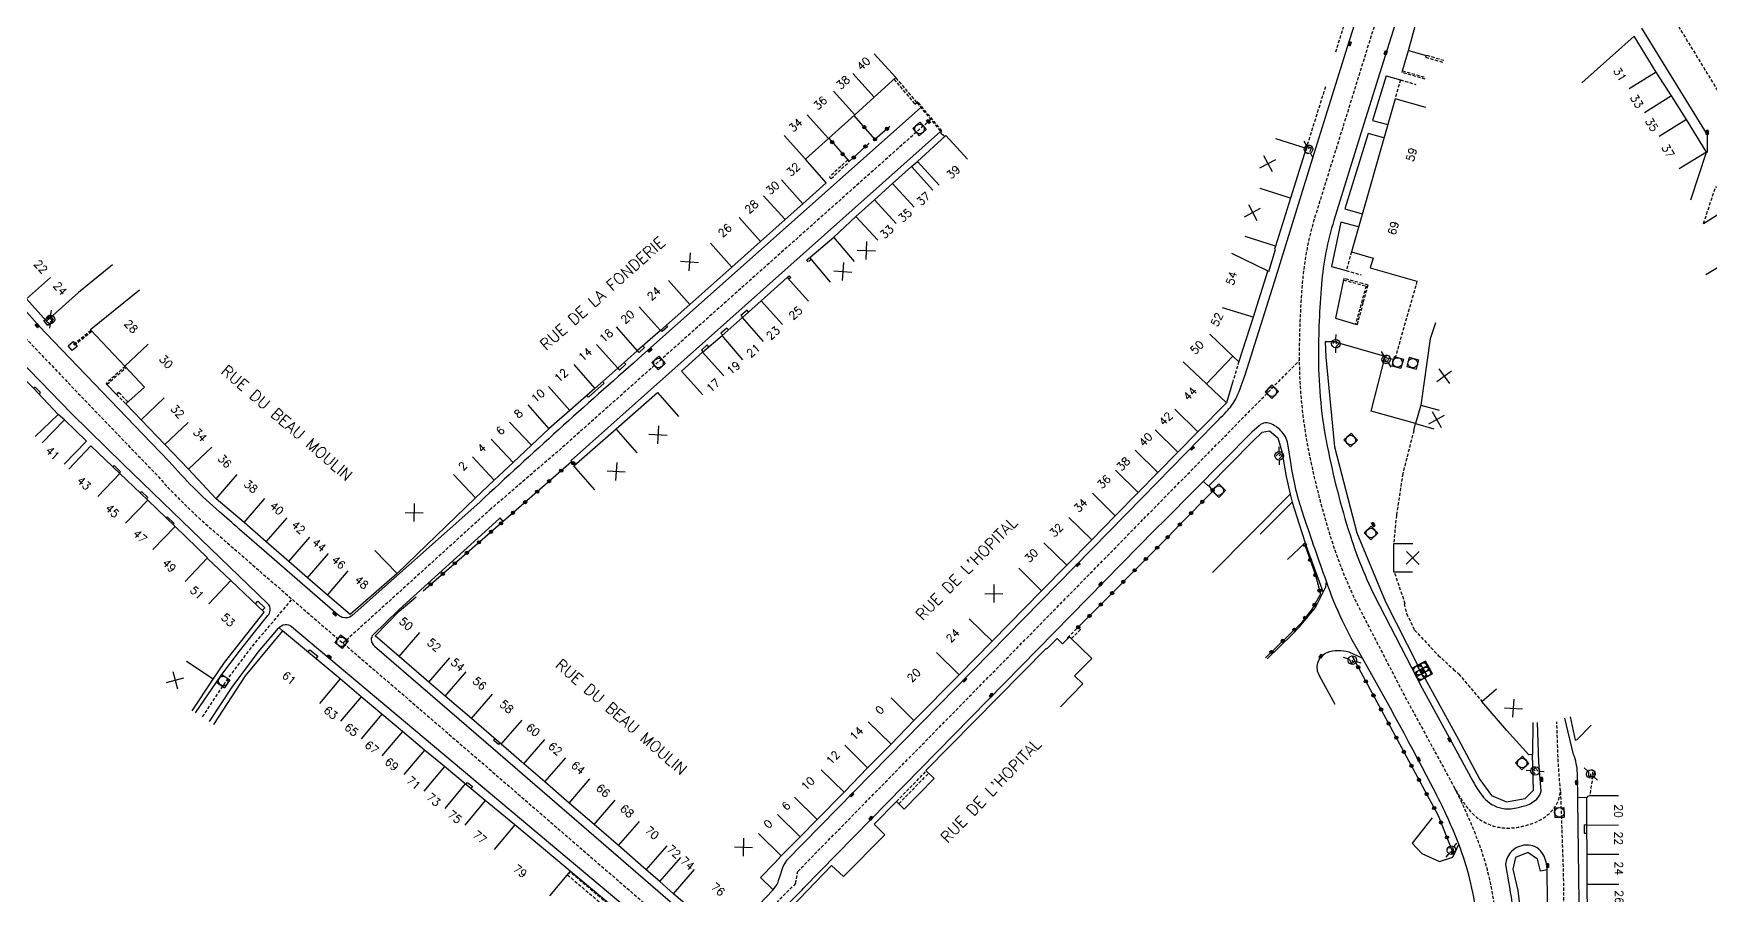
# Model space of a CAD drawing. Header units: millimetres. Extents: x 160000 to 161000, y 121000 to 122000.
# Drawn here: x 160486.1 to 160748, y 121128.2 to 121262.9 of the extents above; entities that cross this region are included whole.
import ezdxf
from ezdxf.enums import TextEntityAlignment as Align

# ---------------------------------------------------------------- set-up
doc = ezdxf.new("R2010")
doc.units = ezdxf.units.MM
doc.linetypes.add('DASHED', pattern=[0.75, 0.5, -0.25])
doc.layers.get('0').update_dxf_attribs({"linetype": 'CONTINUOUS'})
for name, color, linetype in [('W0001', 6, 'DASHED'), ('W0008', 7, 'CONTINUOUS'), ('W0100', 7, 'CONTINUOUS'), ('W0112', 1, 'DASHED'), ('W0322', 7, 'CONTINUOUS'), ('W0334', 7, 'CONTINUOUS'), ('W0400', 7, 'CONTINUOUS'), ('W0420', 7, 'CONTINUOUS'), ('W0471', 7, 'CONTINUOUS'), ('W0989', 7, 'CONTINUOUS'), ('W0991', 7, 'CONTINUOUS'), ('W1102', 7, 'CONTINUOUS')]:
    doc.layers.add(name, color=color, linetype=linetype)
doc.styles.get("Standard").update_dxf_attribs({"font": 'romans.shx', "width": 0.85})

# ---------------------------------------------------------------- blocks, each defined once
blk = doc.blocks.new('T400')
for p, q in [((-0.15, 0.3), (0.15, 0.3)), ((-0.15, -0.25), (-0.15, 0.3)), ((-0.15, 0.15), (0.15, 0.15)), ((-0.15, 0), (0.15, 0)), ((0.15, 0.3), (0.15, -0.25)), ((-0.15, -0.15), (0.15, -0.15)), ((-0.15, -0.25), (-0.15, -0.3)), ((-0.15, -0.3), (0.15, -0.3)), ((0.15, -0.3), (0.15, -0.25))]:
    blk.add_line(p, q)
blk = doc.blocks.new('T471')
for p, q in [((-0.333334, 0.333334), (-0.333334, -0.333334)), ((-0.333334, 0.333334), (0.333334, 0.333334)), ((-0.333334, 0), (0, 0)), ((0.500001, 0.500001), (1.000002, 1.000002)), ((-0.500001, -0.500001), (-1.000002, -1.000002)), ((-0.333334, -0.333334), (0.333334, -0.333334))]:
    blk.add_line(p, q)
blk.add_ellipse((0, 0), major_axis=(0.471405, 0.471405), ratio=1, start_param=5.4977871438, end_param=11.780972451)
blk = doc.blocks.new('T420')
for p, q in [((0.75, 0.75), (-0.75, 0.75)), ((-0.75, 0.75), (-0.75, -0.75)), ((0.75, 0.75), (0.75, -0.75)), ((0.75, -0.75), (-0.75, -0.75))]:
    blk.add_line(p, q)
blk.add_ellipse((0, 0), major_axis=(-0.53, 0.53), ratio=1, start_param=3.926991, end_param=10.210176)
blk = doc.blocks.new('t112o')
at = {"color": 0, "linetype": 'Continuous'}
for p, q in [((-0.5, 0.5), (0.5, 0.5)), ((-0.5, -0.5), (-0.5, 0.5)), ((0.5, 0.5), (0.5, -0.5)), ((0.5, -0.5), (-0.5, -0.5))]:
    blk.add_line(p, q, dxfattribs=at)
blk = doc.blocks.new('t322o')
at = {"color": 0, "linetype": 'Continuous'}
for radius in [0.25, 0.15]:
    blk.add_circle((0, 0), radius, dxfattribs=at)
blk = doc.blocks.new('t991o')
at = {"color": 0, "linetype": 'Continuous'}
for p, q in [((-1, 1), (1, -1)), ((-1, -1), (1, 1))]:
    blk.add_line(p, q, dxfattribs=at)

msp = doc.modelspace()

# ---------------------------------------------------------------- linework, layer by layer
at = {"layer": 'W0001'}
msp.add_line((160661.04, 121188.65), (160683.75, 121211.77), dxfattribs=at)
at = {"layer": 'W0001', "flags": 128}
for points in [[(160605.79, 121493.05), (160633.83, 121443.89), (160656.3, 121405.93), (160693.99, 121344.03), (160761.89, 121233.06)], [(160626.19, 121249.46), (160568.4, 121197.96), (160557.51, 121188.59)], [(160557.51, 121188.59), (160534.4, 121167.62)]]:
    msp.add_lwpolyline(points, dxfattribs=at)
for points in [[(160713.96, 121311.4), (160703.81, 121287.84), (160699.75, 121277.22), (160697.43, 121270.28), (160694.29, 121260.29), (160690.74, 121248.83), (160686.3, 121234.56, 0.054502), (160684.23, 121223.93, 0.021508), (160683.75, 121212.16, 0.048488), (160685.18, 121197.79, 0.027584), (160688.82, 121183.62, 0.044055), (160693.61, 121172.13), (160700.32, 121159.15), (160704.89, 121150.75), (160708.22, 121144.61, 0.046836), (160710.23, 121141.62, 0.172908), (160714.77, 121138.88, 0.097685), (160717.92, 121138.86, 0.022541), (160719.76, 121139.3, 0.11845), (160722.89, 121141.07, 0.182727), (160724.54, 121144.42), (160724.19, 121149.19), (160723.97, 121155.32)], [(160443.77, 121261.17), (160464.8, 121237.69), (160474.97, 121226.32), (160484.96, 121215.12), (160487.13, 121212.84), (160501.08, 121198.28), (160505.15, 121194.08, 0.033485), (160513.23, 121186, 0.000445), (160519.44, 121180.58), (160529.63, 121171.71), (160541.06, 121161.91), (160556.38, 121148.7), (160572.85, 121134.42), (160586.83, 121122.35), (160597.64, 121111.26), (160600.4, 121107.48, -0.085968), (160602.85, 121102.52, -0.007452), (160605.06, 121094.56, -0.093795), (160605.36, 121090.3), (160604.85, 121083.12), (160604.06, 121071.01), (160603.66, 121059), (160603.83, 121047.34), (160604.88, 121035.12), (160606.42, 121021.66), (160608.23, 121006.75, 0.050021), (160609.74, 121000, 0.145849)], [(160512.48, 121156.09), (160516.01, 121161.49), (160520.16, 121167.02), (160526.45, 121174.48, -0.180883)], [(160656.02, 121000, 0.064891), (160660.73, 121003.25), (160675.05, 121015.7), (160685.6, 121024.83, 0.082781), (160699.02, 121041.02, 0.034048), (160705.1, 121053.33, 0.034994), (160710.09, 121068.35, 0.013626), (160713.16, 121081.84, 0.025405), (160714.69, 121092.27, 0.017379), (160715.6, 121107.34, 0.034644), (160715.08, 121119.17), (160714.39, 121125.4, 0.06619), (160711.46, 121137.31, 0.023705), (160708.03, 121144.97, 0.009923)], [(160724.54, 121144.42), (160724.99, 121131.42), (160725.11, 121117.96), (160725.18, 121102.78), (160724.53, 121093.19), (160722.01, 121081.33), (160719.2, 121071.7), (160715.71, 121061.96), (160713.82, 121057.09, -0.030489), (160709.34, 121046.51, -0.024252), (160703.39, 121035.9, -0.04608), (160695.85, 121026, -0.027069), (160687.62, 121017.97), (160671.43, 121003.79), (160666.77, 121000)], [(160605.09, 121130.07), (160600.06, 121125.04, 0.127401), (160594.09, 121114.9, 0.063052)]]:
    msp.add_lwpolyline(points, format="xyb", dxfattribs=at)
at = {"layer": 'W0001'}
msp.add_lwpolyline([(160605.09, 121130.07), (160605.43, 121131.95), (160659.46, 121187.04), (160661.04, 121188.65)], dxfattribs=at)
at = {"layer": 'W0008', "flags": 128}
for points in [[(160555.76, 121189.66), (160535.81, 121171.93, -0.279431), (160534.28, 121171.65, -0.07321), (160533.59, 121172.03), (160521.31, 121182.72, -0.000445), (160515.1, 121188.14, -0.033697), (160507.24, 121196), (160503.13, 121200.25), (160489.19, 121214.8), (160487.05, 121217.05), (160477.09, 121228.21), (160466.92, 121239.59), (160450.9, 121257.47, -0.075585), (160450.49, 121258.1, -0.110909), (160450.16, 121259.65, 0.000205), (160450.18, 121260.73, -0.173051), (160450.56, 121261.77, -0.047845), (160452.03, 121263.21), (160464.02, 121272.76), (160475.26, 121281.7), (160484.36, 121288.76), (160491.06, 121294), (160499.79, 121300.64), (160504.43, 121304.17)], [(160659.27, 121190.4), (160670.46, 121201.82, 0.005794), (160672.58, 121204.03, 0.08059), (160673.98, 121206.1, 0.034911), (160675.28, 121209.55), (160679.86, 121224.07), (160686.06, 121244.11), (160691.31, 121260.8), (160694.73, 121271.63)], [(160700.29, 121269.36), (160697.15, 121259.39), (160693.6, 121247.94), (160689.17, 121233.67, 0.054502), (160687.22, 121223.68, 0.021508), (160686.75, 121212.17, 0.048488), (160688.12, 121198.38, 0.027584), (160691.68, 121184.52, 0.044084), (160696.27, 121173.52), (160702.97, 121160.56), (160707.53, 121152.18), (160710.86, 121146.05, 0.046836), (160712.55, 121143.52, 0.172908), (160715.37, 121141.82, 0.097685), (160717.35, 121141.81, 0.022541), (160718.93, 121142.18, 0.11845), (160720.84, 121143.26, 0.159558), (160721.53, 121144.51), (160721.19, 121149.03), (160720.97, 121155.21)], [(160511.35, 121156.71), (160515.33, 121162.51), (160518.21, 121166.36), (160520.39, 121169.09), (160522.67, 121171.92, 0.13919), (160523.02, 121172.75, 0.245004), (160522.63, 121173.82), (160510.74, 121185.29), (160500.08, 121195.56), (160491.99, 121203.49), (160483.76, 121211.97), (160476.62, 121219.36), (160469.65, 121226.81), (160462.6, 121234.59), (160445.71, 121253.45, 0.058188), (160444.58, 121254.45, 0.115888), (160443.4, 121254.92, 0.021871), (160442.42, 121255.02, 0.122956), (160441.38, 121254.82, 0.022552), (160440.6, 121254.42), (160431.23, 121247.25)], [(160711.41, 121125.08, 0.06619), (160708.66, 121136.22, 0.025907), (160705.01, 121144.29, 0.009907), (160693.61, 121165.29, -0.050956), (160688, 121177.23, -0.001942), (160684.46, 121187.41, -0.044554), (160682.47, 121195.53), (160682.02, 121198.43, 0.157666), (160681.07, 121200.61, 0.098317), (160679.46, 121201.85, 0.300877), (160677.5, 121201.6), (160676.32, 121200.58), (160662.81, 121186.9)], [(160558.86, 121187.11), (160543.19, 121172.89), (160539.11, 121168.91, 0.207259), (160538.8, 121168.17, 0.228542), (160539.31, 121167.17), (160558.24, 121150.84), (160574.7, 121136.57), (160591.29, 121122.25, 0.179293), (160593.33, 121121.49, 0.238276), (160595.67, 121122.67), (160596.53, 121123.53)], [(160513.56, 121155.39), (160517.07, 121160.75), (160521.17, 121166.21), (160524.32, 121169.95, -0.180883), (160525.37, 121170.54, -0.236429), (160526.36, 121170.22), (160554.52, 121146.55), (160569.41, 121134.05), (160581.01, 121124.31), (160584.73, 121120.99, -0.074718), (160587.31, 121117.87), (160593.63, 121109.37), (160599.96, 121100.99, -0.147283), (160600.98, 121098.22), (160600.87, 121093.02), (160600.64, 121086.05), (160600.05, 121069.02, 0.000343), (160599.78, 121061.21, 0.024558), (160599.89, 121054.16), (160601.66, 121037.56), (160604.43, 121012.12), (160605.74, 121000, 0.083755)], [(160669.27, 121000), (160693.01, 121019.36), (160702.85, 121027.39, 0.012118), (160705.49, 121029.65, 0.106864), (160707.88, 121032.97, 0.025866), (160709.82, 121038.1), (160713.73, 121050.22), (160717.69, 121062.5), (160720.71, 121071.87), (160722.75, 121077.98, -0.250188), (160723.16, 121078.37, -0.13013), (160723.69, 121078.38), (160727.91, 121077.63), (160727.76, 121095.79), (160727.6, 121115.18), (160727.27, 121143.12), (160727.19, 121147.28, 0.087624), (160726.6, 121150.24), (160725.23, 121155.91)], [(160713.33, 121062.73), (160716.84, 121072.54, 0.029455), (160719.58, 121081.89, 0.008506), (160722.07, 121093.67, 0.062414), (160722.68, 121102.7), (160722.61, 121117.94), (160722.49, 121132.1, 0.123507), (160721.84, 121134.6, 0.25668), (160719.56, 121136.06, 0.208153), (160716.97, 121135.13, 0.192559), (160715.98, 121133.01), (160716.45, 121130.31, -0.020017), (160718.13, 121117.47, -0.028989), (160718.54, 121105.04, -0.015178), (160717.95, 121094.66, -0.030269), (160715.79, 121080.04, -0.009743), (160712.7, 121066.65, -0.022373), (160710.49, 121059.26, -0.023598), (160704.92, 121045.43, -0.053234), (160699.78, 121036.78, -0.015335), (160692.15, 121027.22, -0.055574), (160684.22, 121019.74), (160675.29, 121012.02), (160661.44, 121000, 0.188735)], [(160601.61, 121129.06), (160602.14, 121129.87, 0.094863), (160602.49, 121130.73, -1.621572)], [(160606.09, 121129.06), (160601.06, 121124.04, 0.033285), (160599.13, 121121.83, 0.063052), (160597.81, 121119.56, 0.207626), (160597.84, 121116.46), (160598.99, 121114.5), (160602.82, 121109.24, -0.085968), (160605.72, 121103.37, -0.007452), (160607.96, 121095.32, -0.092511), (160608.35, 121090.02), (160607.84, 121082.91), (160607.05, 121070.86), (160606.66, 121058.97), (160606.83, 121047.49), (160607.86, 121035.41), (160609.4, 121022.01), (160611.2, 121007.11, 0.057952), (160612.92, 121000, 0.144504)]]:
    msp.add_lwpolyline(points, format="xyb", dxfattribs=at)
for points in [[(160747.52, 121244.27), (160747.53, 121247.06), (160737.25, 121263.7)], [(160559.42, 121186.64), (160558.93, 121187.18), (160558.86, 121187.11)]]:
    msp.add_lwpolyline(points, dxfattribs=at)
at = {"layer": 'W0008'}
msp.add_lwpolyline([(160624.63, 121251.34), (160580.57, 121212.08, 0.008058), (160555.76, 121189.66)], format="xyb", dxfattribs=at)
for points in [[(160570.09, 121195.98), (160570.04, 121196.14), (160627.74, 121247.59)], [(160659.27, 121190.4), (160603.67, 121133.67), (160603.17, 121132.81), (160602.49, 121130.73)], [(160606.09, 121129.06), (160606.33, 121129.35), (160661.22, 121185.31), (160662.81, 121186.9)]]:
    msp.add_lwpolyline(points, dxfattribs=at)
at = {"layer": 'W0100'}
for points in [[(160498.38, 121226.72), (160493.11, 121222.43), (160488.07, 121217.94), (160484.97, 121221.42), (160482.07, 121224.68), (160479.12, 121227.99), (160476.3, 121231.17), (160473.39, 121234.46), (160470.35, 121237.86), (160467.35, 121241.25), (160464.55, 121244.39), (160461.81, 121247.44), (160458.98, 121250.6), (160456.15, 121253.74), (160451.95, 121258.33), (160452.12, 121261.29), (160458.3, 121266.24), (160465.74, 121272.14), (160476.3, 121280.62), (160481.74, 121284.82), (160484.8, 121280.87)], [(160744.91, 121236.9), (160747.36, 121244.35), (160744.21, 121249.44), (160741.87, 121253.15), (160739.52, 121256.84), (160736.07, 121262.45), (160727.91, 121255.17)], [(160609.88, 121239.54), (160606.65, 121243.23), (160610.23, 121246.48), (160614.33, 121250.16), (160617.38, 121252.93), (160620.74, 121256), (160617.38, 121259.69)], [(160486.31, 121199.92), (160489.93, 121203.37), (160486.04, 121207.46), (160483.46, 121210.1), (160480.92, 121212.71), (160478.3, 121215.41), (160475.74, 121218.08), (160473.21, 121220.76), (160470.51, 121223.53), (160467.65, 121226.65), (160465.04, 121229.57), (160462.41, 121232.52), (160459.79, 121235.45), (160457.2, 121238.33), (160454.54, 121241.28), (160451.91, 121244.22), (160449.26, 121247.2), (160443.99, 121253.14), (160441.96, 121253.38), (160436.69, 121249.22), (160432.26, 121245.76)], [(160703.52, 121251.32), (160698.71, 121252.69), (160691.91, 121228.75), (160695.29, 121227.79), (160694.85, 121226.24), (160702.14, 121224.16)], [(160627.49, 121239.19), (160624.11, 121242.88), (160628.56, 121246.96), (160631.94, 121243.27)], [(160680.05, 121246.45), (160684.83, 121244.96), (160682.41, 121237.17), (160680.06, 121229.67), (160675.29, 121231.17)], [(160610.53, 121224.05), (160607.29, 121227.86), (160611.05, 121231.07), (160614.52, 121234.27), (160617.42, 121236.91), (160620.24, 121239.45), (160623.19, 121242.1), (160626.53, 121238.38)], [(160609.88, 121239.54), (160606.2, 121236.28), (160603.44, 121233.8), (160599.62, 121230.39), (160595.12, 121226.37), (160588.58, 121220.56), (160583.97, 121216.45), (160580.34, 121213.27), (160577.32, 121210.57), (160573.72, 121207.42), (160569.83, 121203.99), (160566.55, 121201.11), (160563.83, 121198.53), (160560.97, 121195.85), (160558.03, 121193.07), (160555.11, 121190.33)], [(160746.89, 121233.2), (160752.15, 121236.55), (160755.85, 121230.37)], [(160673.15, 121228.55), (160678.72, 121225.86), (160678.79, 121225.71), (160676.54, 121218.53), (160674.33, 121211.61), (160674.24, 121211.63), (160673.4, 121212.44), (160669.24, 121208.12), (160672.37, 121205.18), (160667.9, 121200.66), (160664.81, 121197.47), (160661.68, 121194.29), (160658.6, 121191.14)], [(160590.59, 121206.42), (160587.25, 121210.14), (160590.56, 121213.1), (160593.61, 121215.71), (160596.77, 121218.48), (160599.7, 121221.12), (160603.79, 121224.77), (160607.12, 121221.04)], [(160555.11, 121190.33), (160542.86, 121178.51), (160535.52, 121172.11), (160531.98, 121175.14), (160528.88, 121177.83), (160525.93, 121180.38), (160522.41, 121183.43), (160518.94, 121186.45), (160514.61, 121190.16), (160510.26, 121194.79), (160506.58, 121198.64), (160502.88, 121202.5), (160500.46, 121205.02), (160503.41, 121207.64), (160500.34, 121210.89), (160495.01, 121216.52), (160495.01, 121216.66), (160502.61, 121222.83)], [(160705.05, 121217.68), (160704.19, 121215.15), (160702.72, 121204.83), (160701.91, 121201.94), (160704.79, 121201.13)], [(160573.73, 121191.56), (160570.44, 121195.33), (160577.08, 121201.12), (160583.51, 121206.78), (160586.82, 121203.03)], [(160490.84, 121195.58), (160494.32, 121199.17), (160490.88, 121202.5), (160487.4, 121198.9)], [(160510.82, 121157.04), (160514.11, 121162.01), (160515.89, 121164.6), (160522.09, 121172.45), (160516.88, 121177.39), (160513.21, 121180.88), (160513.25, 121180.94), (160508.2, 121185.83), (160503.92, 121189.96), (160499.56, 121194.15), (160495.03, 121198.45), (160491.59, 121194.83)], [(160658.6, 121191.14), (160655, 121187.5), (160651.33, 121183.76), (160647.43, 121179.8), (160643.5, 121175.81), (160635.77, 121167.92), (160630.66, 121162.68), (160623.58, 121155.53), (160620, 121151.84), (160616.32, 121148.15), (160612.68, 121144.34), (160608.48, 121140.04), (160605.82, 121137.35), (160602.86, 121134.37), (160601.83, 121133.3)], [(160701.48, 121183.12), (160698.48, 121183.14), (160698.46, 121178.76), (160701.46, 121178.74)], [(160601.83, 121133.3), (160599.61, 121130.98), (160601.61, 121129.06), (160596.02, 121123.25), (160592.74, 121122.66), (160586.04, 121128.44), (160583.86, 121130.36), (160581.76, 121132.19), (160577.41, 121135.98), (160573.61, 121139.29), (160569.7, 121142.63), (160565.9, 121145.95), (160562.64, 121148.77), (160559.1, 121151.81), (160554.48, 121155.84), (160550.38, 121159.31), (160547.81, 121161.51), (160543.15, 121165.52), (160539.43, 121168.75), (160543.18, 121172.61), (160545.81, 121174.88)], [(160580.24, 121116.8), (160583.45, 121120.64), (160569.87, 121131.99), (160561.22, 121139.22), (160556.6, 121143.02), (160553.47, 121145.62), (160550.24, 121148.32), (160547.12, 121150.92), (160543.68, 121153.82), (160540.47, 121156.51), (160537.25, 121159.24), (160533.96, 121162.03), (160524.97, 121169.52), (160519.1, 121162.53), (160514.2, 121154.91)], [(160606.9, 121128.91), (160610.71, 121132.87), (160612.56, 121131.13), (160619.04, 121137.67), (160617.35, 121139.34), (160620.85, 121142.88), (160622.06, 121141.69), (160626.75, 121146.45), (160625.45, 121147.73), (160644.29, 121166.81), (160644.35, 121166.74), (160645.94, 121168.35), (160646.79, 121167.51), (160647.88, 121168.61), (160651.33, 121165.23), (160648.66, 121162.51), (160649.95, 121161.24), (160646.45, 121157.67)], [(160720.24, 121155.24), (160720.18, 121150.22), (160719.6, 121150.19), (160716.16, 121153.95), (160712.28, 121158.52), (160714.57, 121160.46)], [(160726.07, 121156.13), (160726.84, 121152.46), (160727.18, 121152.55), (160729.36, 121154.8)], [(160733.62, 121143.77), (160729.11, 121143.77), (160728.75, 121143.67), (160728.62, 121143.36), (160728.63, 121139.2), (160728.67, 121134.64), (160728.69, 121129.95), (160728.73, 121125.31), (160728.77, 121120.61), (160728.8, 121116.01), (160728.82, 121111.33), (160728.89, 121105.53), (160728.91, 121100.67), (160728.98, 121095.95), (160729.04, 121091.15), (160729.1, 121086.36), (160729.16, 121081.63), (160729.2, 121076.22), (160729.01, 121074.74), (160728.5, 121070.21), (160733.47, 121069.65)], [(160606.9, 121128.91), (160603.44, 121125.3)]]:
    msp.add_lwpolyline(points, dxfattribs=at)
at = {"layer": 'W0112'}
for q in [(160698.71, 121252.69), (160701.95, 121254.93)]:
    msp.add_line((160699.54, 121255.62), q, dxfattribs=at)
for points in [[(160691.11, 121265.43), (160689.36, 121259.82)], [(160706.35, 121258.65), (160703.57, 121259.46), (160703.49, 121259.18), (160706.27, 121258.38)], [(160620.45, 121255.72), (160623.72, 121251.85), (160624.03, 121252.11), (160620.74, 121256)], [(160703.41, 121255.74), (160699.84, 121256.79), (160699.88, 121257.07), (160703.46, 121256.02)], [(160687.84, 121254.56), (160684.83, 121244.96)], [(160628.39, 121246.8), (160627.82, 121247.43), (160627.74, 121247.36), (160628.31, 121246.74)], [(160613.24, 121243.13), (160610.39, 121240.45), (160610.62, 121240.2), (160613.47, 121242.87)], [(160746.89, 121233.2), (160748.79, 121238.93), (160749.13, 121238.81), (160750.38, 121238.86), (160750.68, 121239.03), (160752.15, 121236.55)], [(160680.06, 121229.67), (160679.87, 121229.12)], [(160607.53, 121227.57), (160607.06, 121227.21), (160606.83, 121227.5), (160607.29, 121227.86)], [(160691.91, 121228.75), (160691.09, 121225.83), (160693.42, 121225.18)], [(160603.79, 121224.77), (160604.06, 121225.03), (160604.32, 121224.76), (160604.04, 121224.49)], [(160702.14, 121224.16), (160698.64, 121211.87), (160697.29, 121212.17), (160697.37, 121212.48)], [(160495.04, 121216.49), (160492.29, 121214.24)], [(160495.16, 121216.34), (160492.42, 121214.09)], [(160674.33, 121211.61), (160673.33, 121208.35)], [(160500.37, 121210.86), (160497.39, 121208.2), (160497.54, 121208.05), (160500.52, 121210.7)], [(160500.8, 121205.32), (160499.33, 121206.83), (160499.03, 121206.49), (160500.46, 121205.02)], [(160701.64, 121200.86), (160699.92, 121194.09), (160698.93, 121187.6), (160698.48, 121183.14)], [(160698.65, 121178.54), (160700.25, 121173.82), (160700.13, 121173.78), (160700.52, 121172.23), (160701.75, 121169.65), (160705.47, 121165.71), (160707.86, 121163.52), (160708.64, 121162.8), (160712.28, 121158.52)], [(160647.67, 121168.39), (160647.58, 121168.47), (160649.23, 121170.12), (160649.59, 121169.76), (160648.16, 121168.34)], [(160620.85, 121142.88), (160625.53, 121147.65)], [(160621.21, 121142.53), (160625.89, 121147.3)], [(160729.96, 121147.5), (160729.59, 121146.86), (160729.11, 121143.77)]]:
    msp.add_lwpolyline(points, dxfattribs=at)
for points in [[(160624.02, 121252.08), (160627.79, 121247.53), (160627.94, 121247.65), (160624.17, 121252.21)], [(160693.65, 121223.81), (160690.73, 121224.6), (160690.66, 121224.37), (160694.18, 121223.41), (160692.55, 121217.46), (160692.83, 121217.43), (160693.78, 121220.9), (160694.51, 121223.57)]]:
    msp.add_lwpolyline(points, close=True, dxfattribs=at)
at = {"layer": 'W0112', "flags": 128}
msp.add_lwpolyline([(160587.13, 121115.23), (160583.16, 121120.57), (160569.84, 121131.88), (160569.45, 121131.42), (160582.72, 121120.16), (160586.65, 121114.87)], close=True, dxfattribs=at)
at = {"layer": 'W0322'}
for points in [[(160617.48, 121246.35), (160614.23, 121250.07)], [(160617.48, 121246.35), (160619.81, 121248.39)], [(160610.27, 121246.52), (160613.47, 121242.87), (160616.56, 121245.74)], [(160559.4, 121186.66), (160570.09, 121195.98), (160570.62, 121195.49)], [(160665.1, 121186.16), (160670.21, 121191.32), (160670.27, 121191.45), (160669.69, 121192.2)], [(160546.91, 121175.77), (160559.4, 121186.66)], [(160649.23, 121170.12), (160663.21, 121184.18), (160665.1, 121186.16)], [(160684.62, 121182.97), (160686.28, 121178.22), (160687.07, 121175.26), (160685.79, 121173), (160683.98, 121170.71), (160678.46, 121165.32)], [(160707.74, 121134.94), (160705.5, 121140.61), (160698.36, 121153.86), (160692.01, 121165.62)]]:
    msp.add_lwpolyline(points, dxfattribs=at)
at = {"layer": 'W0334'}
for p, q in [((160697.34, 121256.24), (160699.54, 121255.62)), ((160701.64, 121200.86), (160701.91, 121201.94)), ((160687.48, 121175.62), (160684.7, 121183.28)), ((160728.23, 121139.24), (160728.63, 121139.24)), ((160728.24, 121137.93), (160728.64, 121137.94))]:
    msp.add_line(p, q, dxfattribs=at)
for points in [[(160699.88, 121257.07), (160700.8, 121260.25), (160702.25, 121265.53), (160704.73, 121274.46)], [(160700.8, 121260.25), (160703.57, 121259.46)], [(160697.34, 121256.24), (160695.17, 121249.3), (160697.57, 121248.68)], [(160696.97, 121246.56), (160694.51, 121247.26), (160690.86, 121235.48), (160693.6, 121234.71)], [(160623.19, 121242.1), (160624.11, 121242.88)], [(160693.02, 121232.67), (160690.23, 121233.41), (160688.77, 121226.48), (160691.09, 121225.83)], [(160679.87, 121229.12), (160679.99, 121229.07), (160678.94, 121225.66), (160678.79, 121225.71)], [(160690.66, 121224.37), (160689.39, 121218.41), (160692.55, 121217.46)], [(160597.75, 121219.36), (160597.5, 121219.65), (160596.55, 121218.83), (160596.82, 121218.52)], [(160584.9, 121217.27), (160585.09, 121217.05), (160584.25, 121216.29), (160584.05, 121216.52)], [(160594.6, 121216.58), (160594.35, 121216.86), (160593.42, 121216.08), (160593.69, 121215.77)], [(160581.25, 121214.07), (160581.49, 121213.8), (160580.67, 121213.06), (160580.42, 121213.34)], [(160591.53, 121213.93), (160591.29, 121214.21), (160590.37, 121213.39), (160590.6, 121213.13)], [(160701.91, 121201.94), (160694.97, 121203.87), (160697.18, 121212.4), (160689.18, 121214.68), (160687.82, 121214.71), (160687.91, 121212.28), (160689.28, 121198.27), (160692.77, 121184.84), (160697.23, 121174.06), (160702.27, 121164.14), (160703.37, 121164.71), (160704.4, 121162.79), (160703.34, 121162.16), (160708.61, 121152.54), (160711.96, 121146.32), (160713.8, 121143.81), (160716.13, 121142.8), (160719.04, 121143.36), (160720.36, 121144.64), (160720.16, 121150.22)], [(160577.32, 121210.57), (160577.58, 121210.27), (160578.58, 121211.19), (160578.32, 121211.47)], [(160486.9, 121206.56), (160487.13, 121206.78), (160486.3, 121207.64), (160486.08, 121207.42)], [(160499.03, 121206.49), (160497.54, 121208.05)], [(160574.95, 121208.5), (160575.17, 121208.25), (160572.74, 121206.07), (160572.5, 121206.35)], [(160673.33, 121208.35), (160672.37, 121205.18)], [(160490.88, 121202.5), (160489.93, 121203.37)], [(160668.86, 121192.83), (160669.58, 121192.15), (160676.43, 121199.14), (160677.97, 121200.58), (160679.08, 121200.77), (160680.38, 121199.68), (160681.02, 121197.57), (160681.72, 121193.66), (160682.33, 121190.89), (160682.65, 121189.65), (160683.66, 121186.36), (160684.7, 121183.28)], [(160498.48, 121195.17), (160498.68, 121195.38), (160499.67, 121194.41), (160499.49, 121194.21)], [(160502.72, 121191.11), (160502.92, 121191.32), (160503.91, 121190.36), (160503.72, 121190.15)], [(160682.33, 121190.89), (160670.22, 121178.68)], [(160682.65, 121189.65), (160677.66, 121184.65)], [(160506.79, 121187.19), (160506.95, 121187.35), (160508.01, 121186.34), (160507.85, 121186.17)], [(160684.7, 121183.28), (160681.91, 121180.7)], [(160520.71, 121173.76), (160521.1, 121174.17), (160522.18, 121173.15), (160521.79, 121172.74)], [(160524.97, 121169.52), (160524.4, 121170.04)], [(160528.92, 121166.23), (160529.21, 121166.57), (160530.47, 121165.59), (160530.15, 121165.21)], [(160558.86, 121152.02), (160558.67, 121151.79), (160557.88, 121152.46), (160558.09, 121152.69)], [(160553.6, 121145.52), (160553.87, 121145.84), (160554.64, 121145.21), (160554.37, 121144.88)], [(160728.68, 121143.5), (160727.27, 121143.46)], [(160728.23, 121139.24), (160728.24, 121137.93)], [(160722.49, 121132.18), (160721.44, 121132), (160720.94, 121133.87), (160719.43, 121134.93), (160717.51, 121134.13), (160717.13, 121132.3), (160717.89, 121128.97), (160719.25, 121117.6), (160719.63, 121104.34), (160719.02, 121093.94), (160716.87, 121079.74), (160713.79, 121066.2), (160711.21, 121057.79), (160705.49, 121044.11), (160700.67, 121036.09), (160692.73, 121026.17), (160685.11, 121019.02), (160678.81, 121013.54), (160678.48, 121013.93), (160677.11, 121012.78), (160677.63, 121012.15)]]:
    msp.add_lwpolyline(points, dxfattribs=at)
at = {"layer": 'W0334', "flags": 128}
for points in [[(160682.64, 121168.99), (160678.76, 121165.19), (160682.64, 121168.99), (160683.79, 121170.15), (160686.29, 121173.2), (160687.88, 121176.44), (160688, 121177.23)], [(160704.53, 121140.33), (160701.37, 121136.35), (160702.89, 121134.75), (160705.68, 121133.5), (160707.74, 121134.19), (160708.66, 121136.22)]]:
    msp.add_lwpolyline(points, dxfattribs=at)
at = {"layer": 'W0334'}
msp.add_lwpolyline([(160689.36, 121158.01), (160686.9, 121162.51, -0.18899), (160686.65, 121164.54, -0.24587), (160688.1, 121166.16, -0.168089), (160691.52, 121166.25), (160693.61, 121165.29)], format="xyb", dxfattribs=at)
at = {"layer": 'W1102'}
for p, q in [((160614.02, 121256.63), (160617.38, 121252.93)), ((160739.52, 121256.84), (160735.26, 121254.22)), ((160611, 121253.88), (160614.33, 121250.16)), ((160741.87, 121253.15), (160737.65, 121250.46)), ((160606.87, 121250.18), (160610.23, 121246.48)), ((160744.21, 121249.44), (160739.97, 121246.79)), ((160606.65, 121243.23), (160603.29, 121246.93)), ((160747.36, 121244.35), (160743.11, 121241.72)), ((160602.88, 121240.01), (160606.2, 121236.28)), ((160600.1, 121237.53), (160603.44, 121233.8)), ((160623.59, 121235.73), (160620.24, 121239.45)), ((160682.41, 121237.17), (160677.64, 121238.65)), ((160620.78, 121233.21), (160617.42, 121236.91)), ((160596.29, 121234.12), (160599.62, 121230.39)), ((160617.91, 121230.6), (160614.52, 121234.27)), ((160591.79, 121230.1), (160595.12, 121226.37)), ((160614.29, 121227.26), (160611.05, 121231.07)), ((160755.85, 121230.37), (160747.26, 121225.19)), ((160484.97, 121221.42), (160488.71, 121224.74)), ((160585.25, 121224.3), (160588.58, 121220.56)), ((160580.64, 121220.18), (160583.97, 121216.45)), ((160603.04, 121217.4), (160599.7, 121221.12)), ((160676.54, 121218.53), (160671.77, 121220.02)), ((160577.04, 121217.03), (160580.34, 121213.27)), ((160600.07, 121214.73), (160596.77, 121218.48)), ((160500.34, 121210.89), (160503.98, 121214.32)), ((160573.99, 121214.3), (160577.32, 121210.57)), ((160596.86, 121211.91), (160593.61, 121215.71)), ((160673.4, 121212.44), (160669.8, 121215.91)), ((160570.43, 121211.18), (160573.72, 121207.42)), ((160593.89, 121209.37), (160590.56, 121213.1)), ((160669.24, 121208.12), (160665.64, 121211.6)), ((160502.88, 121202.5), (160506.49, 121205.96)), ((160566.52, 121207.74), (160569.83, 121203.99)), ((160563.25, 121204.87), (160566.55, 121201.11)), ((160667.9, 121200.66), (160664.32, 121204.16)), ((160702.72, 121204.83), (160705.61, 121204.02)), ((160506.58, 121198.64), (160510.2, 121202.1)), ((160560.39, 121202.16), (160563.83, 121198.53)), ((160580.37, 121197.35), (160577.08, 121201.12)), ((160664.81, 121197.47), (160661.23, 121200.96)), ((160510.26, 121194.79), (160513.89, 121198.23)), ((160557.55, 121199.49), (160560.97, 121195.85)), ((160554.6, 121196.71), (160558.03, 121193.07)), ((160661.68, 121194.29), (160658.12, 121197.79)), ((160499.56, 121194.15), (160496.1, 121190.54)), ((160514.61, 121190.16), (160517.88, 121193.98)), ((160551.68, 121193.97), (160555.11, 121190.33)), ((160658.6, 121191.14), (160655.05, 121194.67)), ((160518.94, 121186.45), (160522.21, 121190.23)), ((160651.45, 121191.03), (160655, 121187.5)), ((160503.92, 121189.96), (160500.45, 121186.36)), ((160508.2, 121185.83), (160504.72, 121182.24)), ((160522.41, 121183.43), (160525.69, 121187.21)), ((160647.76, 121187.25), (160651.33, 121183.76)), ((160525.93, 121180.38), (160529.2, 121184.17)), ((160643.87, 121183.31), (160647.43, 121179.8)), ((160513.21, 121180.88), (160509.76, 121177.26)), ((160528.88, 121177.83), (160532.16, 121181.61)), ((160542.86, 121178.51), (160539.38, 121182.11)), ((160516.88, 121177.39), (160513.44, 121173.76)), ((160531.98, 121175.14), (160535.23, 121178.94)), ((160639.94, 121179.32), (160643.5, 121175.81)), ((160543.15, 121165.52), (160546.42, 121169.3)), ((160632.19, 121171.42), (160635.77, 121167.92)), ((160514.11, 121162.01), (160509.94, 121164.77)), ((160547.81, 121161.51), (160551.06, 121165.31)), ((160627.08, 121166.17), (160630.66, 121162.68)), ((160533.96, 121162.03), (160530.73, 121158.21)), ((160550.38, 121159.31), (160553.62, 121163.12)), ((160537.25, 121159.24), (160534.02, 121155.42)), ((160554.48, 121155.84), (160557.74, 121159.63)), ((160620.03, 121159.05), (160623.58, 121155.53)), ((160540.47, 121156.51), (160537.26, 121152.68)), ((160543.68, 121153.82), (160540.47, 121149.99)), ((160559.1, 121151.81), (160562.37, 121155.59)), ((160616.41, 121155.32), (160620, 121151.84)), ((160547.12, 121150.92), (160543.92, 121147.09)), ((160562.64, 121148.77), (160565.9, 121152.56)), ((160612.77, 121151.68), (160616.32, 121148.15)), ((160550.24, 121148.32), (160547.04, 121144.48)), ((160565.9, 121145.95), (160569.18, 121149.72)), ((160569.7, 121142.63), (160572.97, 121146.41)), ((160609.07, 121147.8), (160612.68, 121144.34)), ((160553.47, 121145.62), (160550.28, 121141.78)), ((160573.61, 121139.29), (160576.9, 121143.06)), ((160604.9, 121143.53), (160608.48, 121140.04)), ((160556.6, 121143.02), (160553.41, 121139.17)), ((160602.26, 121140.86), (160605.82, 121137.35)), ((160561.22, 121139.22), (160558.03, 121135.37)), ((160577.41, 121135.98), (160580.69, 121139.75)), ((160599.32, 121137.89), (160602.86, 121134.37)), ((160728.63, 121139.2), (160733.63, 121139.22)), ((160581.76, 121132.19), (160585.05, 121135.95)), ((160583.86, 121130.36), (160587.15, 121134.11)), ((160728.67, 121134.64), (160733.67, 121134.67)), ((160569.87, 121131.99), (160566.67, 121128.16)), ((160586.04, 121128.44), (160589.31, 121132.23)), ((160728.69, 121129.95), (160733.69, 121129.98))]:
    msp.add_line(p, q, dxfattribs=at)

# ---------------------------------------------------------------- block references
at = {"layer": 'W0112', "rotation": 219.294329273152}
for p in [(160488.36, 121217.96), (160492.18, 121214.03)]:
    msp.add_blockref('t112o', p, dxfattribs=at)
at = {"layer": 'W0322'}
for p, rotation in [((160615.83, 121248.23), 131.070271353245), ((160619.36, 121247.99), 41.1666126860945), ((160610.8, 121245.91), 311.268494247972), ((160616, 121245.23), 42.95997493489899), ((160617.48, 121246.35), 131.070271353245), ((160612.45, 121244.03), 311.268494247972), ((160614.17, 121243.52), 42.95997493489899), ((160570.36, 121195.73), 317.553231296394), ((160566.6, 121192.93), 41.21063078895889), ((160568.48, 121194.58), 41.21063078895889), ((160564.72, 121191.28), 41.21063078895889), ((160670.21, 121191.52), 127.757993424206), ((160560.96, 121187.99), 41.21063078895889), ((160562.84, 121189.64), 41.21063078895889), ((160666.86, 121187.93), 45.2745141381311), ((160668.61, 121189.71), 45.2745141381311), ((160557.52, 121185.02), 41.08219873416167), ((160559.08, 121186.34), 41.21063078895889), ((160665.1, 121186.16), 45.2745141381311), ((160555.64, 121183.38), 41.08219873416167), ((160661.57, 121182.53), 45.1990379586431), ((160663.21, 121184.18), 45.1990379586431), ((160684.62, 121182.97), 289.241999995958), ((160551.87, 121180.09), 41.08219873416167), ((160553.75, 121181.73), 41.08219873416167), ((160659.8, 121180.76), 45.1990379586431), ((160685.44, 121180.61), 289.241999995958), ((160548.1, 121176.81), 41.08219873416167), ((160549.98, 121178.45), 41.08219873416167), ((160656.28, 121177.21), 45.1990379586431), ((160658.04, 121178.99), 45.1990379586431), ((160686.27, 121178.25), 289.241999995958), ((160654.52, 121175.44), 45.1990379586431), ((160686.92, 121175.83), 284.965913593831), ((160651, 121171.89), 45.1990379586431), ((160652.76, 121173.66), 45.1990379586431), ((160684.67, 121171.58), 231.834828110723), ((160686.13, 121173.6), 240.412513014724), ((160649.23, 121170.12), 45.1990379586431), ((160682.99, 121169.73), 224.290891018667), ((160681.2, 121167.99), 224.290891018667), ((160679.41, 121166.24), 224.290891018667), ((160692.96, 121163.85), 118.384540225774), ((160694.15, 121161.65), 118.384540225774), ((160695.34, 121159.45), 118.384540225774), ((160696.53, 121157.25), 118.384540225774), ((160697.72, 121155.05), 118.384540225774), ((160698.91, 121152.85), 118.313541377399), ((160700.09, 121150.65), 118.313541377399), ((160701.28, 121148.45), 118.313541377399), ((160702.46, 121146.25), 118.313541377399), ((160703.65, 121144.05), 118.313541377399), ((160704.83, 121141.85), 118.313541377399), ((160705.9, 121139.59), 111.559402219669), ((160706.82, 121137.27), 111.559402219669), ((160707.74, 121134.94), 111.559402219669)]:
    msp.add_blockref('t322o', p, dxfattribs=dict(at, rotation=rotation))
at = {"layer": 'W0400'}
for p, rotation in [((160691.65, 121261.31), 342.66282511502), ((160697.25, 121259.89), 342.66282511502), ((160625.85, 121249.14), 42.404170952161), ((160747.47, 121247.42), 179.9012142712381), ((160486.65, 121217.25), 42.40423552429904), ((160582.34, 121213.42), 131.3631331638655), ((160667.05, 121198.09), 315.5526102250831), ((160695.32, 121186.18), 28.74100737719697), ((160649.2, 121179.91), 315.388590762222), ((160652.75, 121176.85), 135.5543866213568), ((160533.13, 121172.18), 48.74296607815936), ((160532.29, 121165.47), 51.78657641345595), ((160687.12, 121165.57), 314.416496267992), ((160631.5, 121161.86), 315.740117035363), ((160635.65, 121159.48), 315.740117035363), ((160707.21, 121152.53), 28.54198533541303), ((160702.38, 121149.46), 201.559402219669), ((160721.59, 121146.32), 182.0781388235789), ((160727.07, 121145.83), 182.0781388235789), ((160613.89, 121143.93), 316.30741058316), ((160616.85, 121140.26), 316.30741058316), ((160722.55, 121132.85), 180.473467927652)]:
    msp.add_blockref('T400', p, dxfattribs=dict(at, rotation=rotation))
at = {"layer": 'W0420'}
for p, rotation in [((160624.44, 121247.96), 41.72235502170739), ((160583.68, 121211.39), 41.3631331638655), ((160699.1, 121211.48), 75.41465428774879), ((160701.47, 121211.37), 75.41465428774879), ((160679.47, 121206.9), 226.230753998236), ((160691.8, 121199.35), 222.819084139753), ((160671.18, 121191.46), 225.2206707358), ((160694.96, 121184.82), 222.819084139753), ((160534.16, 121167.83), 321.786576413456), ((160702.38, 121163.39), 298.741007377197), ((160703.18, 121163.81), 298.741007377197), ((160703.56, 121163.1), 298.741007377197), ((160515.69, 121161.7), 55.33156669911529), ((160702.76, 121162.68), 298.741007377197), ((160718.57, 121148.88), 312.487019384366), ((160724.37, 121141.17), 92.07813882357885)]:
    msp.add_blockref('T420', p, dxfattribs=dict(at, rotation=rotation))
at = {"layer": 'W0471'}
for p, rotation in [((160685.19, 121244.79), 252.609827319201), ((160488.72, 121218.22), 219.294329273152), ((160689.46, 121214.41), 222.819084139753), ((160697.33, 121211.98), 75.41465428774879), ((160680.63, 121196.88), 225.2206707358), ((160692.04, 121164.95), 118.384540225774), ((160720.6, 121147.65), 312.487019384366), ((160729.3, 121147.18), 92.07813882357885), ((160707.51, 121135.27), 186.899074424075)]:
    msp.add_blockref('T471', p, dxfattribs=dict(at, rotation=rotation))
at = {"layer": 'W0991'}
for p, rotation in [((160678.84, 121242.55), 342.7580784068255), ((160676.46, 121234.91), 342.5795586246215), ((160616.13, 121228.96), 312.7307891454568), ((160588.52, 121227.2), 311.6153073168282), ((160612.45, 121225.69), 310.450871797489), ((160706.39, 121209.33), 351.8997388711977), ((160705.2, 121202.57), 344.2721125509715), ((160583.6, 121200.19), 311.3631331638314), ((160577.05, 121194.46), 311.0647224773459), ((160545.51, 121188.02), 313.9562071019787), ((160701.47, 121180.93), 359.6733159322081), ((160636.06, 121175.36), 315.5785182016843), ((160508.19, 121161.84), 329.1516641539587), ((160717.2, 121157.44), 41.09400147076982), ((160596.94, 121135.74), 313.5087121138733)]:
    msp.add_blockref('t991o', p, dxfattribs=dict(at, rotation=rotation))

# ---------------------------------------------------------------- texts
at = {"layer": 'W0989'}
for s, rotation, p in [('RUE DE LA FONDERIE', 41.7125, (160574.92, 121222.28)), ('RUE DU BEAU MOULIN', 319.0781, (160525.65, 121202.03)), ("RUE DE L'HOPITAL", 45.5603, (160631.78, 121179.28)), ('RUE DU BEAU MOULIN', 319.0781, (160577.87, 121156.1)), ("RUE DE L'HOPITAL", 46.3175, (160635.57, 121144.58))]:
    msp.add_text(s, height=1.75, rotation=rotation, dxfattribs=at).set_placement(p, align=Align.MIDDLE)
at = {"layer": 'W0991'}
for s, rotation, p in [('40', 42.3497, (160615.69, 121258.16)), ('38', 42.2461, (160612.5, 121255.25)), ('31', 302.1233, (160733.84, 121256.49)), ('33', 302.1233, (160736.46, 121252.29)), ('36', 41.8781, (160608.93, 121252.03)), ('34', 42.2724, (160605.08, 121248.56)), ('35', 302.1233, (160738.8, 121248.64)), ('37', 302.1233, (160741.35, 121244.52)), ('59', 74.1352, (160701.28, 121243.97)), ('32', 41.6133, (160604.72, 121241.64)), ('39', 42.5559, (160629.72, 121241.23)), ('30', 41.8219, (160601.49, 121238.77)), ('37', 41.993, (160625.06, 121237.06)), ('28', 41.73, (160598.2, 121235.82)), ('35', 41.9556, (160622.18, 121234.47)), ('26', 41.8077, (160594.04, 121232.11)), ('33', 42.2577, (160619.33, 121231.89)), ('69', 74.1352, (160698.44, 121232.47)), ('22', 311.6219, (160487.21, 121226.44)), ('54', 72.5042, (160673.2, 121224.64)), ('24', 311.6219, (160490.22, 121223.04)), ('24', 41.7428, (160582.95, 121222.24)), ('20', 41.1769, (160578.84, 121218.6)), ('25', 41.7661, (160605.08, 121219.22)), ('52', 64.4869, (160670.89, 121218.19)), ('28', 313.4139, (160501.31, 121217.11)), ('18', 41.7727, (160575.51, 121215.67)), ('23', 41.9925, (160601.57, 121216.07)), ('21', 41.2548, (160598.49, 121213.34)), ('50', 46.0387, (160667.79, 121213.84)), ('30', 313.4139, (160506.77, 121211.59)), ('14', 41.2388, (160572.21, 121212.75)), ('19', 40.5256, (160595.37, 121210.63)), ('12', 41.3839, (160568.47, 121209.46)), ('17', 41.8476, (160592.22, 121207.88)), ('10', 41.2875, (160564.85, 121206.27)), ('44', 45.7292, (160666.7, 121206.6)), ('32', 313.5562, (160508.55, 121203.83)), ('8', 43.5015, (160561.79, 121203.49)), ('42', 45.7292, (160662.9, 121202.68)), ('34', 313.5562, (160512.08, 121200.15)), ('6', 43.2133, (160558.97, 121200.83)), ('4', 43.3339, (160556.07, 121198.09)), ('40', 45.7292, (160659.76, 121199.43)), ('41', 316.05, (160489.05, 121197.3)), ('36', 313.5562, (160515.94, 121196.04)), ('2', 43.3809, (160553.1, 121195.29)), ('38', 45.7292, (160656.28, 121195.64)), ('43', 316.05, (160493.94, 121192.61)), ('38', 319.0678, (160520.02, 121192.11)), ('36', 45.1496, (160653.24, 121192.83)), ('45', 316.05, (160498.38, 121188.29)), ('40', 319.0678, (160524.06, 121188.68)), ('34', 45.6229, (160649.6, 121189.14)), ('47', 316.05, (160502.7, 121184.3)), ('42', 319.0678, (160527.45, 121185.71)), ('32', 45.3886, (160645.81, 121185.28)), ('44', 319.0678, (160530.67, 121182.94)), ('49', 316.05, (160507.27, 121179.73)), ('46', 319.0678, (160533.71, 121180.23)), ('30', 45.4762, (160641.9, 121181.31)), ('48', 319.0678, (160537.31, 121177.12)), ('51', 316.05, (160511.58, 121175.48)), ('53', 316.05, (160516.47, 121171.23)), ('50', 319.2366, (160544.25, 121170.63)), ('24', 45.7401, (160629.64, 121168.8)), ('52', 319.2366, (160548.64, 121167.33)), ('54', 319.2366, (160552.33, 121164.24)), ('61', 319.9616, (160525.99, 121162.17)), ('56', 319.2366, (160555.74, 121161.32)), ('20', 45.2436, (160623.55, 121162.61)), ('63', 320.0919, (160532.49, 121156.74)), ('58', 319.2366, (160559.97, 121157.69)), ('0', 45.8837, (160618.22, 121157.19)), ('65', 320.0919, (160535.73, 121154.09)), ('60', 319.2366, (160564.09, 121154.06)), ('14', 45.104, (160614.59, 121153.5)), ('67', 320.1035, (160538.89, 121151.33)), ('62', 319.2366, (160567.56, 121151.13)), ('69', 320.1035, (160542.02, 121148.69)), ('64', 319.2366, (160571.13, 121148.15)), ('12', 46.3074, (160610.91, 121149.73)), ('71', 320.1035, (160545.43, 121145.76)), ('10', 45.677, (160607, 121145.68)), ('73', 320.1035, (160548.55, 121143.16)), ('66', 319.0257, (160575.04, 121144.58)), ('75', 320.1035, (160551.87, 121140.47)), ('68', 319.0257, (160578.77, 121141.38)), ('6', 45.3996, (160603.59, 121142.2)), ('20', 270.3197, (160733.61, 121141.37)), ('77', 320.0919, (160555.78, 121137.3)), ('70', 319.0257, (160582.68, 121137.97)), ('0', 45.1631, (160600.79, 121139.37)), ('22', 270.3197, (160733.61, 121137.11)), ('72', 319.0257, (160586.09, 121135.05)), ('79', 320.0919, (160562.07, 121131.99)), ('74', 319.0257, (160588.2, 121133.2)), ('24', 270.3197, (160733.66, 121132.43)), ('76', 319.0257, (160592.97, 121129.14)), ('26', 270.3197, (160733.71, 121127.94))]:
    msp.add_text(s, height=1.25, rotation=rotation, dxfattribs=at).set_placement(p, align=Align.MIDDLE)

doc.saveas('drawing.dxf')
